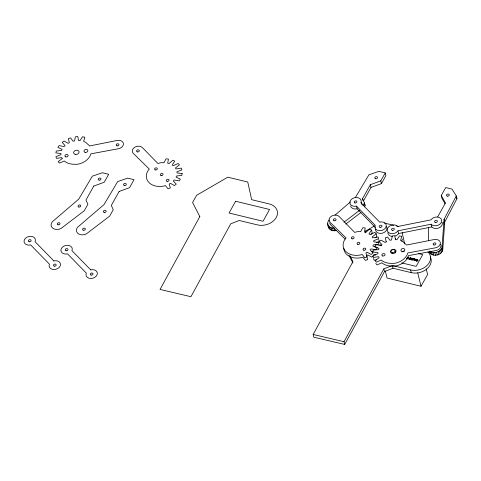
<?xml version="1.0" encoding="UTF-8"?>
<svg xmlns="http://www.w3.org/2000/svg" width="481" height="481" viewBox="0 0 481 481"><rect width="100%" height="100%" fill="white"/><g stroke="black" fill="none" stroke-linecap="round" stroke-linejoin="round"><path stroke-width="0.72" d="M415.392 259.566L414.79 260.095L414.688 259.56M429.413 251.972C431.998 257.443 441.396 255.609 442.73 250.036L442.093 246.019L444.083 219.3L456.283 195.959L452.056 189.111L445.695 187.566L441.251 195.526L441.919 198.238L445.075 203.776M442.73 250.036L444.745 222.012L444.083 219.3M412.482 258.772C411.94 260.101 410.75 258.489 412.013 259.8C411.129 260.347 409.854 259.169 410.798 258.405A1.016 0.758 -13.8 0 1 411.321 258.135L412.241 258.267L412.518 258.898M336.592 230.471L334.902 230.772L334.235 228.06C329.653 229.166 325.198 223.461 329.275 219.985M411.273 258.856C412.367 258.255 410.816 259.091 411.838 258.748M408.982 259.043C409.998 260.269 410.197 258.111 410.636 257.96M365.494 232.756L365.873 230.694M412.854 258.531C411.333 260.961 413.377 259.668 414.219 258.934C412.614 257.335 411.616 261.682 413.618 259.397M413.552 258.91L412.89 258.658M410.485 259.175L410.828 258.531A1.016 0.758 -13.8 0 1 411.357 258.261L412.379 258.495M415.879 260.474L416.744 259.584L417.971 260.113C415.662 264.033 415.229 256.866 417.983 260.269L417.075 261.021L415.999 260.762M409.523 258.724C407.816 259.854 412.217 255.826 409.457 258.465M409.553 258.85L409.511 258.544M414.856 259.427C415.356 258.321 413.305 259.151 414.075 260.095M414.009 259.674L414.375 258.964L415.019 259.133M401.839 241.107L402.435 239.033M407.533 258.087C407.557 256.83 407.365 258.982 406.848 258.159M417.261 260.443C416.492 258.898 416.762 261.868 417.189 259.993M431.012 254.076L430.351 251.365C434.295 253.962 440.812 252.074 442.063 247.324M416.564 260.401L417.292 260.209L416.546 260.389M412.457 258.91L411.093 259.031L411.976 259.415M408.189 257.942L407.539 258.604L406.74 258.652M415.548 259.259C417.063 259.175 414.808 261.46 414.171 260.389C415.337 261.369 416.732 258.405 415.458 259.427M414.724 259.686L414.965 258.988M444.745 222.012L456.95 198.671L456.283 195.959M430.351 256.938A14.346 10.708 -13.8 0 1 426.767 269.053A14.346 10.708 -13.8 0 1 411.243 272.643L393.001 268.218L384.493 271.579L344.703 344.432L313.81 337.181L313.143 334.469L352.934 261.616L349.97 255.844M344.703 344.432L344.035 341.72L383.826 268.867L391.678 265.765M363.035 200.703L362.536 198.671L370.328 184.698L380.79 180.874L385.227 172.907L378.866 171.368L368.915 174.783L355.279 197.769M363.552 200.751L370.995 187.41L381.451 183.586L385.894 175.619L385.227 172.907M363.017 205.483L364.46 202.892L362.536 198.671M364.4 206.902L365.127 205.609L364.46 202.892M437.668 216.883L445.46 202.91L441.251 195.526M385.323 270.959L387.061 278.036L421.031 286.267L427.597 274.495L426.208 268.837M415.362 259.439L414.76 259.968M376.196 233.79L372.21 236.874L372.751 237.867L378.126 236.989L378.655 238.756L373.659 240.722L373.827 241.835L378.914 242.43L378.577 244.312L373.328 244.883L372.817 246.019L377.14 248.004L375.986 249.771L370.989 248.893L370.075 249.873L373.022 253.012L371.194 254.437L367.135 252.206L365.921 253.048L367.081 256.83L364.802 257.732L362.217 254.527A15.584 11.634 -13.8 0 1 346.122 251.816A15.584 11.634 -13.8 0 1 345.28 238.823L346.079 237.969L330.026 222.24A5.604 4.185 -13.8 0 1 331.427 216.197A5.604 4.185 -13.8 0 1 339.123 216.462L354.737 232.455A8.267 6.175 -13.8 0 1 360.636 231.698L362.866 227.705L365.205 227.982L364.448 232.113L365.813 232.419L369.564 229.13L371.518 230.044L368.999 233.862L370.021 234.59L374.873 232.359L376.196 233.79L376.863 236.502L375.156 237.824M371.116 234.373L372.186 232.756L371.518 230.044M406.884 258.129L407.503 257.96M410.161 258.405L410.678 258.303L410.582 257.762M335.071 215.091L350.378 201.972M373.232 256.078L371.855 257.149L367.803 254.918L366.588 255.76L367.749 259.542L365.47 260.443L362.884 257.239A15.584 11.634 -13.8 0 1 344.222 250.637M343.933 222.258L359.68 210.257M345.767 224.08L360.93 212.524M365.614 231.09L374.537 225.908M386.321 241.721L385.053 242.442L381.018 240.133L379.16 241.534L382.01 244.697L380.982 245.629L376.04 244.697L374.849 246.452L379.022 248.455L378.577 249.597L373.208 250.114L372.835 251.996L377.922 252.651L377.952 253.776L372.889 255.7L373.376 257.473L378.703 256.674L379.112 257.714L375.114 260.756L376.401 262.199L381.186 260.083A15.584 11.634 -13.8 0 0 391.534 263.366A12.073 9.013 -13.8 0 0 396.128 263.035A15.584 11.634 -13.8 0 0 407.545 253.932L407.774 252.94L435.455 247.817A5.604 4.185 -13.8 0 0 440.325 242.616A5.604 4.185 -13.8 0 0 434.199 239.532L406.595 245.045L402.91 241.642L400.583 240.476L401.767 236.321L399.489 235.894L396.897 239.748L395.454 239.634L394.745 235.666L392.31 235.906L391.528 239.947L390.043 240.338L387.524 236.989L385.233 237.867L386.261 241.865M376.196 242.695L379.323 241.468L378.794 239.7M408.994 258.796L409.018 259.169M413.522 258.784L414.177 258.772L413.888 259.451M397.931 230.838L431.126 224.212A5.772 4.311 -13.8 0 0 439.766 224.278A5.772 4.311 -13.8 0 0 439.526 217.616A5.772 4.311 -13.8 0 0 430.97 219.865L397.775 226.491A5.772 4.311 -13.8 0 0 389.135 226.419A5.772 4.311 -13.8 0 0 389.376 233.081A5.772 4.311 -13.8 0 0 397.931 230.838L398.599 233.55A5.772 4.311 -13.8 0 1 395.214 236.015M398.599 233.55L431.794 226.924A5.772 4.311 -13.8 0 0 438.979 227.868A5.772 4.311 -13.8 0 0 442.111 222.3M376.707 259.788L374.044 260.185L373.557 258.411M411.796 258.808L411.273 258.748M327.633 223.761C327.441 227.874 330.736 231.421 334.902 230.772M373.503 254.708L375.679 254.99M406.77 258.778C407.846 259.271 408.928 257.431 407.599 257.107M371.657 251.605L373.082 251.858M313.143 334.469L344.035 341.72M384.469 223.07L393.735 225.318M396.584 226.01L398.725 226.527M418.374 253.559L422.715 254.611L416.149 266.378L401.695 262.879M393.061 265.68L410.576 269.931A14.346 10.708 -13.8 0 0 427.368 265.169A14.346 10.708 -13.8 0 0 427.946 251.912M407.629 257.233L408.195 257.612M410.618 259.475L411.964 259.83M345.136 239.105L330.694 224.958A5.604 4.185 -13.8 0 1 329.725 222.992M356.481 206.115L375.258 225.342A5.772 4.311 -13.8 0 0 379.569 230.706A5.772 4.311 -13.8 0 0 386.303 225.733A5.772 4.311 -13.8 0 0 379.653 222.096L360.876 202.874A5.772 4.311 -13.8 0 0 356.559 197.505A5.772 4.311 -13.8 0 0 349.831 202.477A5.772 4.311 -13.8 0 0 356.481 206.115L357.149 208.826L375.402 227.519M379.828 244.252L381.253 245.833M375.781 263.468L377.068 264.911L381.848 262.794A15.584 11.634 -13.8 0 0 392.201 266.077A12.073 9.013 -13.8 0 0 396.795 265.752A15.584 11.634 -13.8 0 0 408.207 256.65L408.441 255.651L436.123 250.529A5.604 4.185 -13.8 0 0 440.644 244.294M456.18 197.426L456.95 198.671M348.99 255.345L352.94 263.041M364.297 203.8L365.127 205.609M414.045 259.968L414.201 260.516M443.867 222.144L444.534 224.855M442.093 246.019L442.754 248.731M441.618 248.623L442.286 251.335M440.776 249.843L441.444 252.555M439.604 250.902L440.265 253.613M438.155 251.737L438.822 254.449M431.126 224.212L431.794 226.924M436.538 252.297L437.205 255.008M434.842 252.543L435.509 255.255M433.177 252.465L433.844 255.177M431.649 252.062L432.317 254.774M429.527 251.088L430.026 253.12M416.57 260.161L416.642 260.612M417.73 272.829L421.031 286.267M411.093 259.031L411.195 259.343M409.09 259.373L410.233 258.64M410.576 269.931L411.243 272.643M380.79 180.874L381.451 183.586M392.334 265.506L393.001 268.218M370.328 184.698L370.995 187.41M383.826 268.867L384.493 271.579M332.557 228.042L333.225 230.754M330.994 227.693L331.662 230.405M329.647 227.044L330.315 229.756M328.601 226.13L329.269 228.842M411.946 259.289L412.019 259.602M328.301 226.473L328.583 227.729M402.152 232.582L404.635 243.873M395.412 238.378L395.647 239.7M428.463 227.224L428.631 240.446M392.262 236.387A5.772 4.311 -13.8 0 1 387.884 232.72M344.047 250.06A15.584 11.634 -13.8 0 1 343.765 248.244M402.05 251.918A1.96 1.461 -13.8 0 1 404.341 251.268M361.381 202.26A5.772 4.311 -13.8 0 1 361.874 204.437M357.149 208.826A5.772 4.311 -13.8 0 1 350.577 205.94M386.453 226.653A5.772 4.311 -13.8 0 1 382.215 233.219A5.772 4.311 -13.8 0 1 375.589 229.196M395.087 251.701A2.098 1.569 -13.8 0 1 395.448 252.844M62.175 158.616L58.171 161.658L59.464 163.101L64.244 160.985A15.584 11.634 -13.8 0 0 74.591 164.268A12.073 9.013 -13.8 0 0 79.185 163.937A15.584 11.634 -13.8 0 0 90.602 154.834L90.831 153.842L118.512 148.719A5.604 4.185 -13.8 0 0 123.383 143.518A5.604 4.185 -13.8 0 0 117.262 140.434L89.652 145.947L85.967 142.544L83.64 141.378L84.824 137.223L82.546 136.796L79.96 140.65L78.517 140.536L77.802 136.568L75.367 136.808L74.573 140.891L73.1 141.24L70.587 137.891L68.296 138.768L69.378 142.623L68.116 143.344L64.075 141.035L62.223 142.436L65.067 145.599L64.039 146.531L59.097 145.599L57.906 147.354L62.079 149.357L61.634 150.499L56.271 151.016L55.892 152.898L60.979 153.553L61.015 154.678L55.946 156.602L56.433 158.375L61.76 157.576L62.175 158.616M182.155 173.539L181.818 175.421L176.563 175.992L176.058 177.128L180.375 179.112L179.221 180.874L174.23 180.002L173.31 180.982L176.256 184.121L174.429 185.546L170.376 183.315L169.192 184.115L170.316 187.939L168.043 188.841L165.458 185.636A15.584 11.634 -13.8 0 1 149.357 182.918A15.584 11.634 -13.8 0 1 148.515 169.931L149.314 169.078L133.261 153.349A5.604 4.185 -13.8 0 1 134.662 147.306A5.604 4.185 -13.8 0 1 142.364 147.571L157.972 163.564A8.267 6.175 -13.8 0 1 163.877 162.806L166.101 158.814L168.44 159.091L167.689 163.221L169.047 163.528L172.805 160.239L174.759 161.147L172.24 164.971L173.262 165.698L178.114 163.468L179.437 164.899L175.445 167.977L175.992 168.975L181.367 168.097L181.89 169.865L176.894 171.831L177.062 172.944L182.155 173.539M199.825 216.588L160.035 289.448L190.927 296.699L230.718 223.839L239.225 220.484L257.467 224.904A14.346 10.708 -13.8 0 0 276.214 217.538A14.346 10.708 -13.8 0 0 269.174 203.92L251.641 199.669L247.757 182.022L227.802 177.182L196.579 195.316L192.58 202.477L199.825 216.588M93.765 186.075L85.973 200.048L87.897 204.269L84.289 210.744L60.961 228.523A6.884 5.141 -13.8 0 1 52.038 227.507A6.884 5.141 -13.8 0 1 53.974 220.358L78.722 199.146L92.352 176.16L102.309 172.745L108.67 174.284L104.227 182.245L93.765 186.075M119.108 191.474L111.315 205.447L113.239 209.674L109.632 216.149L86.303 233.928A6.884 5.141 -13.8 0 1 77.381 232.912A6.884 5.141 -13.8 0 1 79.317 225.757L104.058 204.551L117.695 181.559L127.651 178.144L134.013 179.69L129.569 187.65L119.108 191.474M235.612 201.25L229.046 213.017L263.017 221.254L269.582 209.482L235.612 201.25M90.711 269.853L71.934 250.631A5.772 4.311 -13.8 0 0 67.617 245.268A5.772 4.311 -13.8 0 0 60.889 250.24A5.772 4.311 -13.8 0 0 67.538 253.878L86.315 273.1A5.772 4.311 -13.8 0 0 90.626 278.463A5.772 4.311 -13.8 0 0 97.36 273.491A5.772 4.311 -13.8 0 0 90.711 269.853M53.848 260.918L35.071 241.696A5.772 4.311 -13.8 0 0 30.754 236.327A5.772 4.311 -13.8 0 0 24.026 241.3A5.772 4.311 -13.8 0 0 30.676 244.937L49.453 264.165A5.772 4.311 -13.8 0 0 53.764 269.528A5.772 4.311 -13.8 0 0 60.498 264.556A5.772 4.311 -13.8 0 0 53.848 260.918M29.155 241.757A1.401 1.046 -13.8 0 0 31.103 240.488A1.401 1.046 -13.8 0 0 28.92 239.959A1.401 1.046 -13.8 0 0 29.155 241.757M54.227 266.149A1.401 1.046 -13.8 0 0 56.169 264.875A1.401 1.046 -13.8 0 0 53.992 264.352A1.401 1.046 -13.8 0 0 54.227 266.149M58.057 224.801A1.401 1.046 -13.8 0 0 60.005 223.527A1.401 1.046 -13.8 0 0 57.822 223.004A1.401 1.046 -13.8 0 0 58.057 224.801M78.848 207.028A1.401 1.046 -13.8 0 0 80.796 205.76A1.401 1.046 -13.8 0 0 78.613 205.231A1.401 1.046 -13.8 0 0 78.848 207.028M99.038 180.104A1.401 1.046 -13.8 0 0 100.986 178.836A1.401 1.046 -13.8 0 0 98.803 178.307A1.401 1.046 -13.8 0 0 99.038 180.104M137.344 151.906A1.401 1.046 -13.8 0 0 139.292 150.637A1.401 1.046 -13.8 0 0 137.109 150.108A1.401 1.046 -13.8 0 0 137.344 151.906M155.375 169.943A1.401 1.046 -13.8 0 0 157.323 168.669A1.401 1.046 -13.8 0 0 155.141 168.14A1.401 1.046 -13.8 0 0 155.375 169.943M167.081 181.325A1.401 1.046 -13.8 0 0 169.029 180.056A1.401 1.046 -13.8 0 0 166.853 179.527A1.401 1.046 -13.8 0 0 167.081 181.325M161.099 175.553A1.401 1.046 -13.8 0 0 163.041 174.284A1.401 1.046 -13.8 0 0 160.864 173.755A1.401 1.046 -13.8 0 0 161.099 175.553M66.017 250.691A1.401 1.046 -13.8 0 0 67.965 249.423A1.401 1.046 -13.8 0 0 65.783 248.893A1.401 1.046 -13.8 0 0 66.017 250.691M91.089 275.084A1.401 1.046 -13.8 0 0 93.031 273.815A1.401 1.046 -13.8 0 0 90.855 273.286A1.401 1.046 -13.8 0 0 91.089 275.084M83.399 230.201A1.401 1.046 -13.8 0 0 85.347 228.932A1.401 1.046 -13.8 0 0 83.165 228.403A1.401 1.046 -13.8 0 0 83.399 230.201M104.191 212.428A1.401 1.046 -13.8 0 0 106.139 211.159A1.401 1.046 -13.8 0 0 103.956 210.63A1.401 1.046 -13.8 0 0 104.191 212.428M124.381 185.51A1.401 1.046 -13.8 0 0 126.323 184.235A1.401 1.046 -13.8 0 0 124.146 183.706A1.401 1.046 -13.8 0 0 124.381 185.51M85.137 152.327A1.96 1.461 -13.8 0 0 87.861 150.547A1.96 1.461 -13.8 0 0 84.812 149.807A1.96 1.461 -13.8 0 0 85.137 152.327M65.783 156.86A1.623 1.215 -13.8 0 0 68.128 155.477A1.623 1.215 -13.8 0 0 65.669 154.75A1.623 1.215 -13.8 0 0 65.783 156.86M75.204 154.347A2.76 2.062 -13.8 0 0 79.058 151.846A2.76 2.062 -13.8 0 0 74.771 150.787A2.76 2.062 -13.8 0 0 75.204 154.347M117.009 145.851A1.401 1.046 -13.8 0 0 118.951 144.583A1.401 1.046 -13.8 0 0 116.775 144.053A1.401 1.046 -13.8 0 0 117.009 145.851M447.312 196.116A1.401 1.046 -13.8 0 0 449.26 194.841A1.401 1.046 -13.8 0 0 447.077 194.312A1.401 1.046 -13.8 0 0 447.312 196.116M435.413 222.438A1.401 1.046 -13.8 0 0 437.361 221.164A1.401 1.046 -13.8 0 0 435.179 220.635A1.401 1.046 -13.8 0 0 435.413 222.438M392.346 230.309A1.401 1.046 -13.8 0 0 394.294 229.04A1.401 1.046 -13.8 0 0 392.111 228.511A1.401 1.046 -13.8 0 0 392.346 230.309M334.109 220.797A1.401 1.046 -13.8 0 0 336.051 219.528A1.401 1.046 -13.8 0 0 333.874 218.999A1.401 1.046 -13.8 0 0 334.109 220.797M352.14 238.835A1.401 1.046 -13.8 0 0 354.082 237.56A1.401 1.046 -13.8 0 0 351.906 237.031A1.401 1.046 -13.8 0 0 352.14 238.835M363.846 250.216A1.401 1.046 -13.8 0 0 365.794 248.948A1.401 1.046 -13.8 0 0 363.612 248.418A1.401 1.046 -13.8 0 0 363.846 250.216M357.858 244.444A1.401 1.046 -13.8 0 0 359.806 243.176A1.401 1.046 -13.8 0 0 357.63 242.646A1.401 1.046 -13.8 0 0 357.858 244.444M402.08 251.425A1.96 1.461 -13.8 0 0 404.804 249.645A1.96 1.461 -13.8 0 0 401.755 248.905A1.96 1.461 -13.8 0 0 402.08 251.425M382.726 255.958A1.623 1.215 -13.8 0 0 385.071 254.575A1.623 1.215 -13.8 0 0 382.611 253.848A1.623 1.215 -13.8 0 0 382.726 255.958M392.147 253.445A2.76 2.062 -13.8 0 0 396.001 250.944A2.76 2.062 -13.8 0 0 391.708 249.886A2.76 2.062 -13.8 0 0 392.147 253.445M433.946 244.955A1.401 1.046 -13.8 0 0 435.894 243.681A1.401 1.046 -13.8 0 0 433.718 243.152A1.401 1.046 -13.8 0 0 433.946 244.955M354.96 202.934A1.401 1.046 -13.8 0 0 356.908 201.665A1.401 1.046 -13.8 0 0 354.725 201.136A1.401 1.046 -13.8 0 0 354.96 202.934M380.032 227.327A1.401 1.046 -13.8 0 0 381.974 226.052A1.401 1.046 -13.8 0 0 379.798 225.523A1.401 1.046 -13.8 0 0 380.032 227.327M375.595 178.728A1.401 1.046 -13.8 0 0 377.543 177.459A1.401 1.046 -13.8 0 0 375.366 176.93A1.401 1.046 -13.8 0 0 375.595 178.728M392.147 252.705A2.098 1.569 -13.8 0 0 395.063 250.799A2.098 1.569 -13.8 0 0 391.799 250.006A2.098 1.569 -13.8 0 0 392.147 252.705"/></g></svg>
